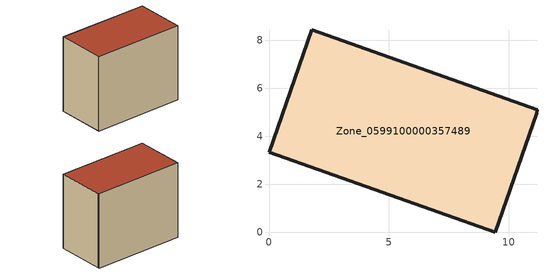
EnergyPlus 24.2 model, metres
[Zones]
Zone_0599100000357489
 floor ground (C_G): 11.17,4.97 9.44,0 0,3.35 1.77,8.45 11.17,5.11 z0
 wall outside (C_F): 9.44,0 11.17,4.97 11.17,5.11 1.77,8.45 0,3.35 9.44,0 z0:8.2
 roof outside (C_R): 1.77,8.45 0,3.35 9.44,0 11.17,4.97 11.17,5.11 z8.2
[BUILDING]
Pand.0599100000357489: North Axis=0; Terrain=City; Loads Convergence Tolerance Value=0.04; Temperature Convergence Tolerance Value=0.4; Solar Distribution=FullExterior; Maximum Number of Warmup Days=25; Minimum Number of Warmup Days=1
[Site:Location]
Rotterdam.The.Hague.AP_ZH_NLD Design_Conditions: Latitude=51.96; Longitude=4.45; Time Zone=1; Elevation=-4.5
[SITE:GROUNDTEMPERATURE:BUILDINGSURFACE]
18, 18, 18, 18, 18, 18, 18, 18, 18, 18, 18, 18
[MATERIAL] Thermal Absorptance=0.9; Solar Absorptance=0.7; Visible Absorptance=0.7
Name | Roughness | Thickness | Conductivity | Density | Specific Heat
G.TI.1992-2005 | MediumSmooth | 0.15 | 0.06 | 540 | 1210
F.TI.1992-2005 | Rough | 0.3 | 0.12 | 1920 | 840
R.TI.1992-2005 | MediumRough | 0.2 | 0.08 | 1500 | 1000
[CONSTRUCTION]
C_G: G.TI.1992-2005
C_F: F.TI.1992-2005
C_R: R.TI.1992-2005
[ZONE]
Zone_0599100000357489: Type=1; Multiplier=1; Ceiling Height=Autocalculate; Volume=Autocalculate; Floor Area=autocalculate; Part of Total Floor Area=Yes
[ZONEINFILTRATION:DESIGNFLOWRATE]
Infil_Zone_0599100000357489: Zone or ZoneList or Space or SpaceList=Zone_0599100000357489; Schedule=AlwaysOn; Design Flow Rate Calculation Method=Flow/Area; Flow Rate per Floor Area=0.0015; Constant Term Coefficient=1; Temperature Term Coefficient=0; Velocity Term Coefficient=0; Velocity Squared Term Coefficient=0
[HVACTEMPLATE:ZONE:IDEALLOADSAIRSYSTEM]
Zone_0599100000357489: Maximum Heating Supply Air Temperature=50; Minimum Cooling Supply Air Temperature=13; Maximum Heating Supply Air Humidity Ratio=0.0156; Minimum Cooling Supply Air Humidity Ratio=0.0077; Heating Limit=NoLimit; Cooling Limit=NoLimit; Dehumidification Control Type=ConstantSensibleHeatRatio; Cooling Sensible Heat Ratio=0.7; Dehumidification Setpoint=60; Humidification Control Type=None; Humidification Setpoint=30; Outdoor Air Method=None; Outdoor Air Flow Rate per Person=0.00944; Outdoor Air Flow Rate per Zone Floor Area=0; Outdoor Air Flow Rate per Zone=0; Demand Controlled Ventilation Type=None; Outdoor Air Economizer Type=NoEconomizer; Heat Recovery Type=None; Sensible Heat Recovery Effectiveness=0.7; Latent Heat Recovery Effectiveness=0.65
[ZONECONTROL:THERMOSTAT]
ThermostatControl_Zone_0599100000357489: Zone or ZoneList=Zone_0599100000357489; Control Type Schedule=DualSetpointControlType; Control 1=Thermostat_Zone_0599100000357489; Temperature Difference Between Cutout And Setpoint=0
[THERMOSTATSETPOINT:DUALSETPOINT]
Thermostat_Zone_0599100000357489: Heating Setpoint Temperature Schedule=HeatingSetpoint_Zone_0599100000357489; Cooling Setpoint Temperature Schedule=CoolingSetpoint_Zone_0599100000357489
[SCHEDULE:COMPACT]
HeatingSetpoint_Zone_0599100000357489: Through: 12/31, For: AllDays, Until: 24:00, 21
CoolingSetpoint_Zone_0599100000357489: Through: 12/31, For: AllDays, Until: 24:00, 24
DualSetpointControlType: Through: 12/31, For: AllDays, Until: 24:00, 4
AlwaysOn: Through: 12/31, For: AllDays, Until: 24:00, 1
